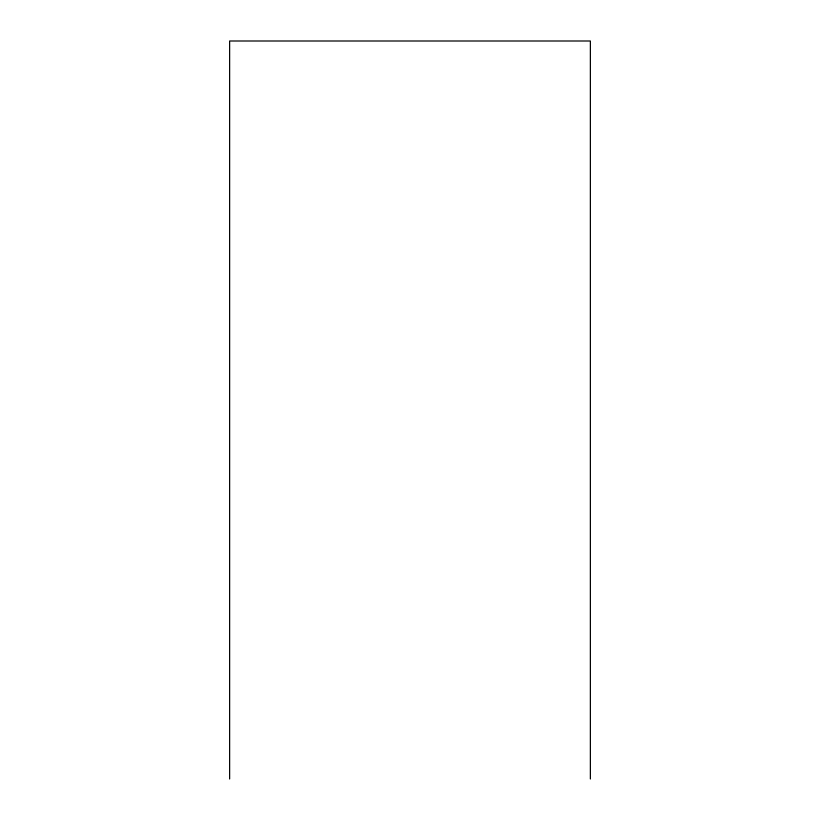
<?xml version="1.0" encoding="UTF-8"?>
<svg xmlns="http://www.w3.org/2000/svg" width="820" height="820" viewBox="0 0 820 820"><rect width="100%" height="100%" fill="white"/><g stroke="black" fill="none" stroke-linecap="round" stroke-linejoin="round"><path stroke-width="1.23" d="M590.369 779L590.369 41L229.631 41L229.631 779"/></g></svg>
